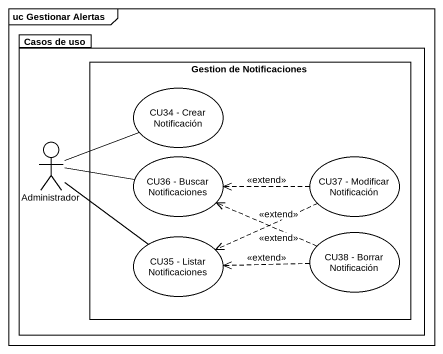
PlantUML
@startuml
mainframe uc Gestionar Alertas
package "Casos de uso" as Casos_de_uso #FFFFFF {
  rectangle "Gestion de Notificaciones" as Gestion_de_Notificaciones {
    usecase "CU34 - Crear Notificación" as CU34_Crear_Notificación #FFFFFF
    usecase "CU36 - Buscar Notificaciones" as CU36_Buscar_Notificaciones #FFFFFF
    usecase "CU37 - Modificar Notificación" as CU37_Modificar_Notificación #FFFFFF
    usecase "CU35 - Listar Notificaciones" as CU35_Listar_Notificaciones #FFFFFF
    usecase "CU38 - Borrar Notificación" as CU38_Borrar_Notificación #FFFFFF
  }
  actor Administrador #FFFFFF
}
CU34_Crear_Notificación -left- Administrador
Administrador -- CU35_Listar_Notificaciones
CU36_Buscar_Notificaciones -left- Administrador
CU37_Modificar_Notificación .left.> CU36_Buscar_Notificaciones : <<extend>>
CU37_Modificar_Notificación .left.> CU35_Listar_Notificaciones : <<extend>>
CU38_Borrar_Notificación .left.> CU36_Buscar_Notificaciones : <<extend>>
CU38_Borrar_Notificación .left.> CU35_Listar_Notificaciones : <<extend>>
@enduml
